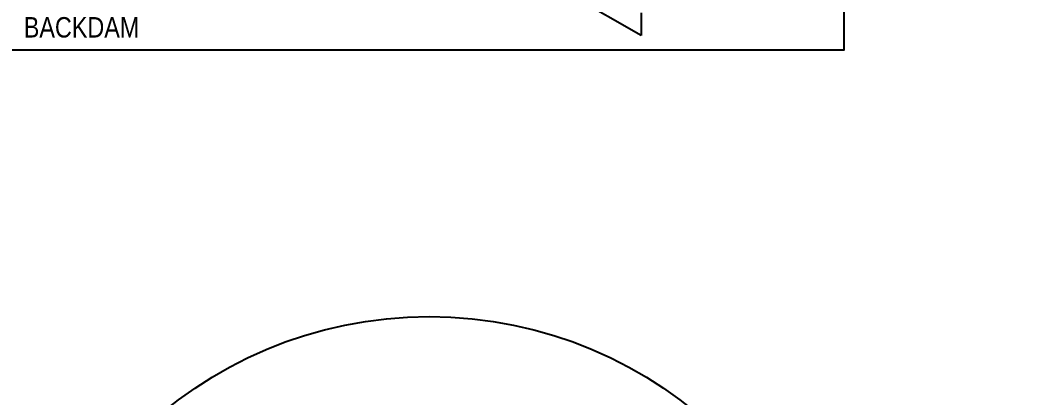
# Model space of a CAD drawing. Header units: inches. Extents: x -17.6 to 82.3, y -15.1 to 23.2.
# Drawn here: x -12.353 to -9.295, y 1.828 to 2.984 of the extents above; entities that cross this region are included whole.
import ezdxf

# ---------------------------------------------------------------- set-up
doc = ezdxf.new("R2010")
doc.units = ezdxf.units.IN
doc.header["$MEASUREMENT"] = 0
for name, color, linetype, lineweight in [('.ATI-TEXT', 7, 'Continuous', 0), ('G-ANNO-TTLB', 7, 'Continuous', 0), ('TYVEK', 7, 'Continuous', 0)]:
    doc.layers.add(name, color=color, linetype=linetype, lineweight=lineweight)

# ---------------------------------------------------------------- blocks, each defined once
blk = doc.blocks.new('Block_447')
at = {"layer": '.ATI-TEXT', "char_height": 0.2, "attachment_point": 7}
for s, insert in [('\\C18;\\c0;\\FArial Narrow|b0|i0|c1;\\H0.062519;\\W1.000000;RELEASE PAPER FOR', (-12.3415, 3.0237)), ('\\C18;\\c0;\\FArial Narrow|b0|i0|c1;\\H0.062519;\\W1.000000;BACKDAM', (-12.3413, 2.9289))]:
    blk.add_mtext(s, dxfattribs=dict(at, insert=insert))
blk = doc.blocks.new('Block_446')
at = {"layer": '.ATI-TEXT', "true_color": 0x000000, "transparency": 33554687}
h = blk.add_hatch(color=18, dxfattribs=at)
h.dxf.hatch_style = 2
h.paths.add_polyline_path([(-11.0344, 3.2174), (-10.9737, 3.2356), (-11.0252, 3.1987)])
at = {"layer": '.ATI-TEXT', "color": 18, "lineweight": 0, "true_color": 0x000000}
for p, q in [((-11.0298, 3.208), (-11.3402, 3.0555)), ((-11.3402, 3.0555), (-11.5471, 3.0555))]:
    blk.add_line(p, q, dxfattribs=at)
at = {"layer": '.ATI-TEXT'}
blk.add_lwpolyline([(-11.0344, 3.2174), (-10.9737, 3.2356), (-11.0252, 3.1987), (-11.0252, 3.1987)], close=True, dxfattribs=at)
blk.add_blockref('Block_447', (0, 0), dxfattribs=at)

msp = doc.modelspace()

# ---------------------------------------------------------------- hatches: boundary and pattern name
at = {"layer": 'G-ANNO-TTLB', "true_color": 0xff00ff, "transparency": 33554687}
h = msp.add_hatch(color=6, dxfattribs=at)
edge = h.paths.add_edge_path()
edge.add_spline(control_points=[(24.6253, -11.0625), (24.6253, -11.0625), (-16.0625, -11.0625), (-16.0625, -11.0625), (-16.0625, -11.0625), (-16.0625, 23.0625), (-16.0625, 23.0625), (-16.0625, 23.0625), (24.6253, 23.0625), (24.6253, 23.0625), (24.6253, 23.0625), (24.6253, -11.0625), (24.6253, -11.0625)], knot_values=[0, 0, 0, 0, 1, 1, 1, 2, 2, 2, 3, 3, 3, 4, 4, 4, 4], degree=3, periodic=0)
edge = h.paths.add_edge_path()
edge.add_spline(control_points=[(-15.9375, 22.9375), (-15.9375, 22.9375), (-15.9375, -10.9375), (-15.9375, -10.9375), (-15.9375, -10.9375), (24.5003, -10.9375), (24.5003, -10.9375), (24.5003, -10.9375), (24.5003, 22.9375), (24.5003, 22.9375), (24.5003, 22.9375), (-15.9375, 22.9375), (-15.9375, 22.9375)], knot_values=[0, 0, 0, 0, 1, 1, 1, 2, 2, 2, 3, 3, 3, 4, 4, 4, 4], degree=3, periodic=0)
edge.add_line((-15.9375, 22.9375), (-15.9375, 22.9375))

# ---------------------------------------------------------------- linework, layer by layer
at = {"layer": 'G-ANNO-TTLB'}
for points in [[(24.6253, -11.0625), (24.6253, -11.0625), (-16.0625, -11.0625), (-16.0625, -11.0625), (-16.0625, -11.0625), (-16.0625, 23.0625), (-16.0625, 23.0625), (-16.0625, 23.0625), (24.6253, 23.0625), (24.6253, 23.0625), (24.6253, 23.0625), (24.6253, -11.0625), (24.6253, -11.0625)], [(-15.9375, 22.9375), (-15.9375, 22.9375), (-15.9375, -10.9375), (-15.9375, -10.9375), (-15.9375, -10.9375), (24.5003, -10.9375), (24.5003, -10.9375), (24.5003, -10.9375), (24.5003, 22.9375), (24.5003, 22.9375), (24.5003, 22.9375), (-15.9375, 22.9375), (-15.9375, 22.9375)]]:
    msp.add_open_spline(points, degree=3, knots=[0, 0, 0, 0, 1, 1, 1, 2, 2, 2, 3, 3, 3, 4, 4, 4, 4], dxfattribs=at)
at = {"layer": 'TYVEK', "color": 137, "lineweight": 25, "true_color": 0x3f7f7f}
for p, q in [((-10.4493, 2.9362), (-12.3165, 4.0024)), ((-10.4493, 3.0054), (-10.4493, 2.9362))]:
    msp.add_line(p, q, dxfattribs=at)
at = {"layer": 'TYVEK', "color": 18, "lineweight": 25, "true_color": 0x000000}
msp.add_lwpolyline([(-12.3962, 5.0063), (-9.8288, 5.0063), (-9.8288, 2.8908), (-12.3962, 2.8908)], close=True, dxfattribs=at)
msp.add_circle((-11.099, 0.7909), 1.2835, dxfattribs=at)

# ---------------------------------------------------------------- block references
at = {"layer": '.ATI-TEXT'}
msp.add_blockref('Block_446', (0, 0), dxfattribs=at)

doc.saveas('drawing.dxf')
